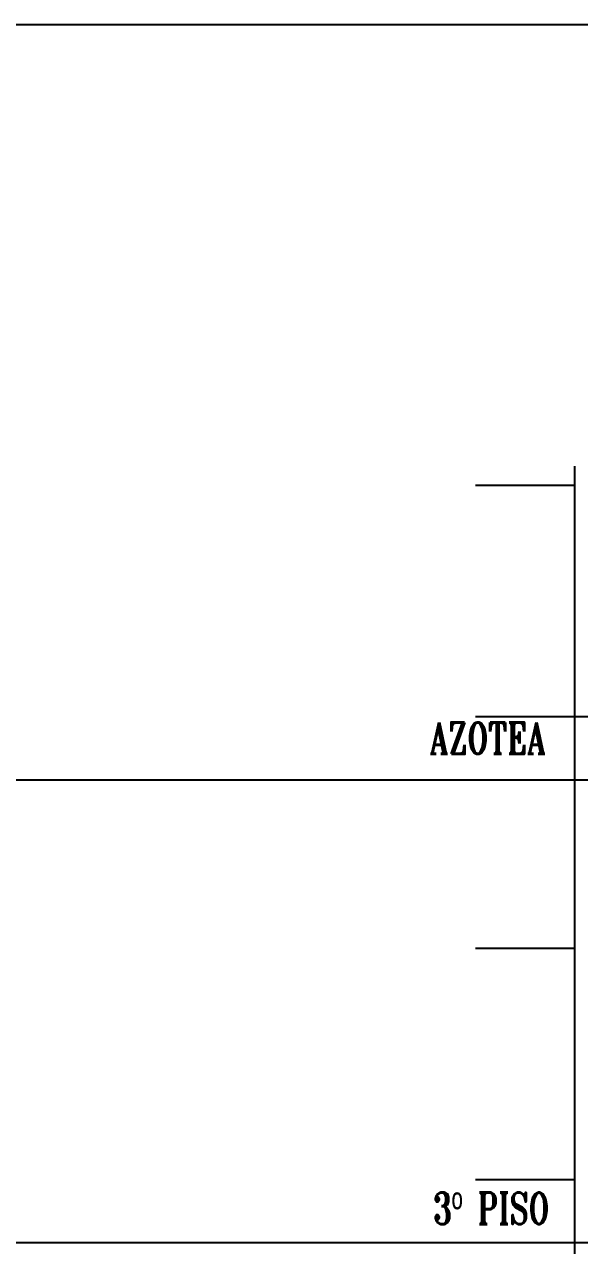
# Model space of a CAD drawing. Extents: x 2998 to 3854, y 1175 to 1727.
# Drawn here: x 3509.6 to 3575.7, y 1544.6 to 1690 of the extents above; entities that cross this region are included whole.
import ezdxf
from ezdxf.enums import TextEntityAlignment as Align

# ---------------------------------------------------------------- set-up
doc = ezdxf.new("R2010")
doc.units = 0
doc.layers.add('OCJ-ESQUEMAS UNIFILARES-CORREGIDOS IDO-REV.br$0$00-IE-CABLES', color=10, linetype='Continuous')
doc.styles.add('OCJ-ESQUEMAS UNIFILARES-CORREGIDOS IDO-REV.br$0$ROMANT', font='ROMANT.shx', dxfattribs={"width": 0.7})

msp = doc.modelspace()

# ---------------------------------------------------------------- linework, layer by layer
for p, q in [((3033.12, 1690.05), (3854.06, 1690.05)), ((3181.41, 1600.09), (3667.37, 1600.09)), ((3181.41, 1544.95), (3854.06, 1544.95))]:
    msp.add_line(p, q)
at = {"layer": 'OCJ-ESQUEMAS UNIFILARES-CORREGIDOS IDO-REV.br$0$00-IE-CABLES'}
for p, q in [((3575.11, 1637.45), (3575.11, 1285.63)), ((3575.11, 1635.15), (3563.32, 1635.15)), ((3575.11, 1635.15), (3563.32, 1635.15)), ((3575.11, 1607.58), (3563.32, 1607.58)), ((3578.3, 1607.58), (3566.51, 1607.58)), ((3575.11, 1580), (3563.32, 1580)), ((3575.11, 1552.43), (3563.32, 1552.43))]:
    msp.add_line(p, q, dxfattribs=at)

# ---------------------------------------------------------------- texts
at = {"style": 'OCJ-ESQUEMAS UNIFILARES-CORREGIDOS IDO-REV.br$0$ROMANT', "width": 0.7}
for s, p in [('AZOTEA', (3564.77, 1603.16)), ('3º PISO', (3565.18, 1547.16))]:
    msp.add_text(s, height=3.75, dxfattribs=at).set_placement(p, align=Align.CENTER)

doc.saveas('drawing.dxf')
